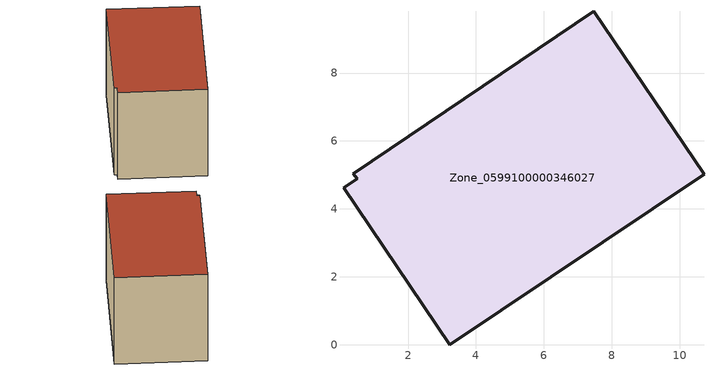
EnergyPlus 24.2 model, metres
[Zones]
Zone_0599100000346027
 floor ground (C_G): 0.51,4.89 0.38,5.04 7.47,9.82 10.71,5.02 3.23,0 0.1,4.63 z0
 wall outside (C_F): 3.23,0 10.71,5.02 7.47,9.82 0.38,5.04 0.51,4.89 0.1,4.63 3.23,0 z0:6.55
 roof outside (C_R): 0.51,4.89 0.1,4.63 3.23,0 10.71,5.02 7.47,9.82 0.38,5.04 z6.55
[BUILDING]
Pand.0599100000346027: North Axis=0; Terrain=City; Loads Convergence Tolerance Value=0.04; Temperature Convergence Tolerance Value=0.4; Solar Distribution=FullExterior; Maximum Number of Warmup Days=25; Minimum Number of Warmup Days=1
[Site:Location]
Rotterdam.The.Hague.AP_ZH_NLD Design_Conditions: Latitude=51.96; Longitude=4.45; Time Zone=1; Elevation=-4.5
[SITE:GROUNDTEMPERATURE:BUILDINGSURFACE]
18, 18, 18, 18, 18, 18, 18, 18, 18, 18, 18, 18
[MATERIAL] Thermal Absorptance=0.9; Solar Absorptance=0.7; Visible Absorptance=0.7
Name | Roughness | Thickness | Conductivity | Density | Specific Heat
G.TC.1992-2005 | MediumSmooth | 0.15 | 0.06 | 540 | 1210
F.TC.1992-2005 | Rough | 0.3 | 0.12 | 1920 | 840
R.TC.1992-2005 | MediumRough | 0.2 | 0.08 | 1500 | 1000
[CONSTRUCTION]
C_G: G.TC.1992-2005
C_F: F.TC.1992-2005
C_R: R.TC.1992-2005
[ZONE]
Zone_0599100000346027: Type=1; Multiplier=1; Ceiling Height=Autocalculate; Volume=Autocalculate; Floor Area=autocalculate; Part of Total Floor Area=Yes
[ZONEINFILTRATION:DESIGNFLOWRATE]
Infil_Zone_0599100000346027: Zone or ZoneList or Space or SpaceList=Zone_0599100000346027; Schedule=AlwaysOn; Design Flow Rate Calculation Method=Flow/Area; Flow Rate per Floor Area=0.0015; Constant Term Coefficient=1; Temperature Term Coefficient=0; Velocity Term Coefficient=0; Velocity Squared Term Coefficient=0
[HVACTEMPLATE:ZONE:IDEALLOADSAIRSYSTEM]
Zone_0599100000346027: Maximum Heating Supply Air Temperature=50; Minimum Cooling Supply Air Temperature=13; Maximum Heating Supply Air Humidity Ratio=0.0156; Minimum Cooling Supply Air Humidity Ratio=0.0077; Heating Limit=NoLimit; Cooling Limit=NoLimit; Dehumidification Control Type=ConstantSensibleHeatRatio; Cooling Sensible Heat Ratio=0.7; Dehumidification Setpoint=60; Humidification Control Type=None; Humidification Setpoint=30; Outdoor Air Method=None; Outdoor Air Flow Rate per Person=0.00944; Outdoor Air Flow Rate per Zone Floor Area=0; Outdoor Air Flow Rate per Zone=0; Demand Controlled Ventilation Type=None; Outdoor Air Economizer Type=NoEconomizer; Heat Recovery Type=None; Sensible Heat Recovery Effectiveness=0.7; Latent Heat Recovery Effectiveness=0.65
[ZONECONTROL:THERMOSTAT]
ThermostatControl_Zone_0599100000346027: Zone or ZoneList=Zone_0599100000346027; Control Type Schedule=DualSetpointControlType; Control 1=Thermostat_Zone_0599100000346027; Temperature Difference Between Cutout And Setpoint=0
[THERMOSTATSETPOINT:DUALSETPOINT]
Thermostat_Zone_0599100000346027: Heating Setpoint Temperature Schedule=HeatingSetpoint_Zone_0599100000346027; Cooling Setpoint Temperature Schedule=CoolingSetpoint_Zone_0599100000346027
[SCHEDULE:COMPACT]
HeatingSetpoint_Zone_0599100000346027: Through: 12/31, For: AllDays, Until: 24:00, 21
CoolingSetpoint_Zone_0599100000346027: Through: 12/31, For: AllDays, Until: 24:00, 24
DualSetpointControlType: Through: 12/31, For: AllDays, Until: 24:00, 4
AlwaysOn: Through: 12/31, For: AllDays, Until: 24:00, 1
